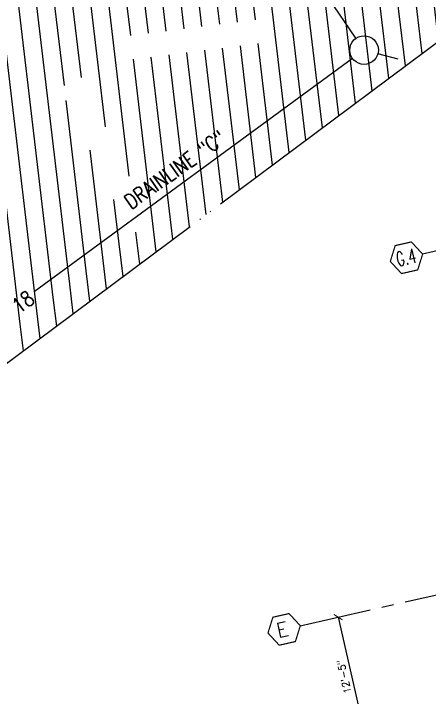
# Model space of a CAD drawing. Header units: feet. Extents: x 308 to 1449, y -4548 to -3843.
# Drawn here: x 810.8 to 854.2, y -4231.4 to -4159.9 of the extents above; entities that cross this region are included whole.
import ezdxf

# ---------------------------------------------------------------- set-up
doc = ezdxf.new("R2010")
doc.units = ezdxf.units.FT
doc.header["$LTSCALE"] = 10
doc.header["$MEASUREMENT"] = 0
doc.header["$PDMODE"] = 3
doc.header["$PDSIZE"] = 0.05
doc.linetypes.add('2DOTS-3', pattern=[4.125, 3.75, -0.125, 0, -0.125, 0, -0.125])
doc.linetypes.add('CENTER2', pattern=[1.125, 0.75, -0.125, 0.125, -0.125])
doc.layers.get('0').update_dxf_attribs({"linetype": 'CONTINUOUS'})
doc.layers.add('alta hide', color=16, linetype='CONTINUOUS', plot=False)
for name, color, linetype in [('conc. wall', 7, 'CONTINUOUS'), ('GRID', 30, 'CENTER2'), ('PL 1098 Red', 3, 'CONTINUOUS'), ('SLN', 6, 'CONTINUOUS'), ('Utilities Per Plan', 8, 'CONTINUOUS')]:
    doc.layers.add(name, color=color, linetype=linetype)
doc.styles.add('STAN', font='ROMANS.SHX', dxfattribs={"width": 0.8})
doc.styles.get("Standard").update_dxf_attribs({"font": 'ROMANS.SHX'})

# ---------------------------------------------------------------- blocks, each defined once
blk = doc.blocks.new('_ArchTick')
at = {"color": 0, "linetype": 'ByBlock', "const_width": 0.15}
blk.add_lwpolyline([(-0.5, -0.5), (0.5, 0.5)], dxfattribs=at)

msp = doc.modelspace()

# ---------------------------------------------------------------- hatches: boundary and pattern name
at = {"layer": 'alta hide'}
h = msp.add_hatch(dxfattribs=at)
h.set_pattern_fill('LINE', color=256, scale=15, angle=96.74929024682076, style=0)
h.set_pattern_definition([(96.74929024682076, (0, 0), (-1.862006086643911, -0.2203595545943664), [])])
h.paths.add_polyline_path([(836.366286628987, -4162.986891108347), (822.1038036289871, -4164.793582108347), (821.7896283710129, -4162.313401891653), (836.0521113710129, -4160.506710891654)], flags=16)
edge = h.paths.add_edge_path()
edge.add_line((765.9624853464591, -4229.355327318701), (878.4424955720302, -4145.362519890591))
edge.add_arc((861.6131698967332, -4082.578972704126), 65.00000000000271, 280.500000000004, 285.00555555555957, ccw=False)
edge.add_line((873.4584790537277, -4146.490541695784), (782.9990275578439, -4163.256210041061))
edge.add_arc((633.1823952574756, -4170.670836543874), 149.9999999999998, -12.000000000000284, 2.8333333333329733, ccw=False)
edge.add_arc((721.2156793235177, -4189.382888717471), 60.00000000000042, 318.22499999999945, 347.9999999999989, ccw=False)
edge.add_line((823.0108628662157, -4182.97311359374), (825.2618031337844, -4181.885332406259))
edge.add_line((817.8464001337843, -4166.54067540626), (825.2618031337844, -4181.885332406259))
edge.add_line((815.5954598662156, -4167.62845659374), (817.8464001337843, -4166.54067540626))
edge.add_line((815.5954598662156, -4167.62845659374), (823.0108628662157, -4182.97311359374))
h.paths.add_polyline_path([(783.3653240581898, -4166.291228864906), (824.2027340633953, -4182.73455480041), (828.0548059355557, -4177.471366025335), (787.2173959303502, -4161.028040089831)], flags=24)
h.paths.add_polyline_path([(783.4026684251353, -4176.361330206134), (817.6646303898111, -4190.455387429152), (822.8007262193584, -4183.43780239572), (788.5387642546825, -4169.343745172702)], flags=24)
h.paths.add_polyline_path([(785.5103915048402, -4184.131149677793), (806.0729594763891, -4192.807550990534), (810.5452061851094, -4186.69700075734), (789.9826382135604, -4178.020599444599)], flags=24)
h.paths.add_polyline_path([(823.0250335010161, -4174.806834959767), (843.0140557990733, -4182.560065742336), (845.3284530476014, -4176.593193414557), (825.3394307495442, -4168.839962631989)], flags=24)
h.paths.add_polyline_path([(830.7839293999994, -4169.526242374126), (848.7839942554638, -4176.508007407186), (851.0983915039919, -4170.541135079407), (833.0983266485275, -4163.559370046348)], flags=24)

# ---------------------------------------------------------------- linework, layer by layer
at = {"const_width": 0.1250000000000001}
for points in [[(850.6190366172357, -4184.134753483128), (850.1063900130582, -4185.789200055015), (851.2828594714268, -4187.060388323339), (852.971975533973, -4186.677130019777), (853.4846221381504, -4185.022683447892), (852.3081526797819, -4183.751495179567)], [(837.8407738373569, -4223.006869451777), (837.3281272331793, -4224.661316023662), (838.504596691548, -4225.932504291987), (840.1937127540941, -4225.549245988425), (840.7063593582716, -4223.894799416539), (839.529889899903, -4222.623611148215)]]:
    msp.add_lwpolyline(points, close=True, dxfattribs=at)
at = {"layer": 'conc. wall'}
msp.add_line((844.6587695700155, -4222.998002525952), (847.4062586054177, -4235.106880059046), dxfattribs=at)
at = {"layer": 'GRID'}
for p, q in [((840.7063593582716, -4223.894799416539), (1019.522494082163, -4183.321644046505)), ((860.60056745636, -4183.408084432841), (853.4846221381504, -4185.022683447892))]:
    msp.add_line(p, q, dxfattribs=at)
at = {"layer": 'PL 1098 Red', "color": 5, "linetype": '2DOTS-3', "lineweight": 25}
msp.add_line((765.9418071485998, -4229.372920940864), (946.4481278451294, -4094.582458144696), dxfattribs=at)
at = {"layer": 'PL 1098 Red', "color": 2}
for p in [(824.1447832724698, -4185.92350050591, -0.03000000000000025), (822.1448028382201, -4187.433853390688, -0.03000000000000025)]:
    msp.add_point(p, dxfattribs=at)
at = {"layer": 'SLN'}
msp.add_circle((847.366949, -4163.681338, 5.625658), 1.5, dxfattribs=at)
at = {"layer": 'Utilities Per Plan'}
for p, q in [((846.5224214622472, -4162.441671416609, 5.479349039072599), (833.7418601132053, -4143.681318304212, 5.232539235538807)), ((846.1575234640969, -4164.568631566474, 5.479349039072606), (812.9173815170242, -4188.95522108584, 5.031109639338869)), ((850.9399502594546, -4164.620526246179, 5.715138026524357), (848.8176681951559, -4164.062669636251, 5.584771846962599))]:
    msp.add_line(p, q, dxfattribs=at)

# ---------------------------------------------------------------- block references
at = {"layer": 'conc. wall', "xscale": 0.7500000000000003, "yscale": 0.7500000000000003, "zscale": 0.7500000000000003, "rotation": 282.7838888888888}
msp.add_blockref('_ArchTick', (844.6587695700155, -4222.998002525952), dxfattribs=at)

# ---------------------------------------------------------------- texts
at = {"width": 0.6350836110858006}
msp.add_text('G.4', height=1.500000000000001, rotation=12.78388888883657, dxfattribs=at).set_placement((850.9013216395003, -4186.342329470011))
msp.add_text('E', height=1.500000000000001, rotation=12.78388888883657).set_placement((838.3900150525534, -4225.153873415281))
at = {"layer": 'conc. wall', "insert": (845.2705034283724, -4229.225340549733), "char_height": 0.7500000000000003, "attachment_point": 5, "rotation": 102.78388888888888}
msp.add_mtext('\\A1;12\'-5"', dxfattribs=at)
at = {"layer": 'Utilities Per Plan', "style": 'STAN', "width": 0.8}
for s, rotation, p in [('DRAINLINE "C"', 35.41460012335008, (823.0402731907745, -4180.426362852705, -4.81748983396872)), ('18', 36.7085637174207, (811.3439206619098, -4191.322301599146))]:
    msp.add_text(s, height=1.6, rotation=rotation, dxfattribs=at).set_placement(p)

doc.saveas('drawing.dxf')
